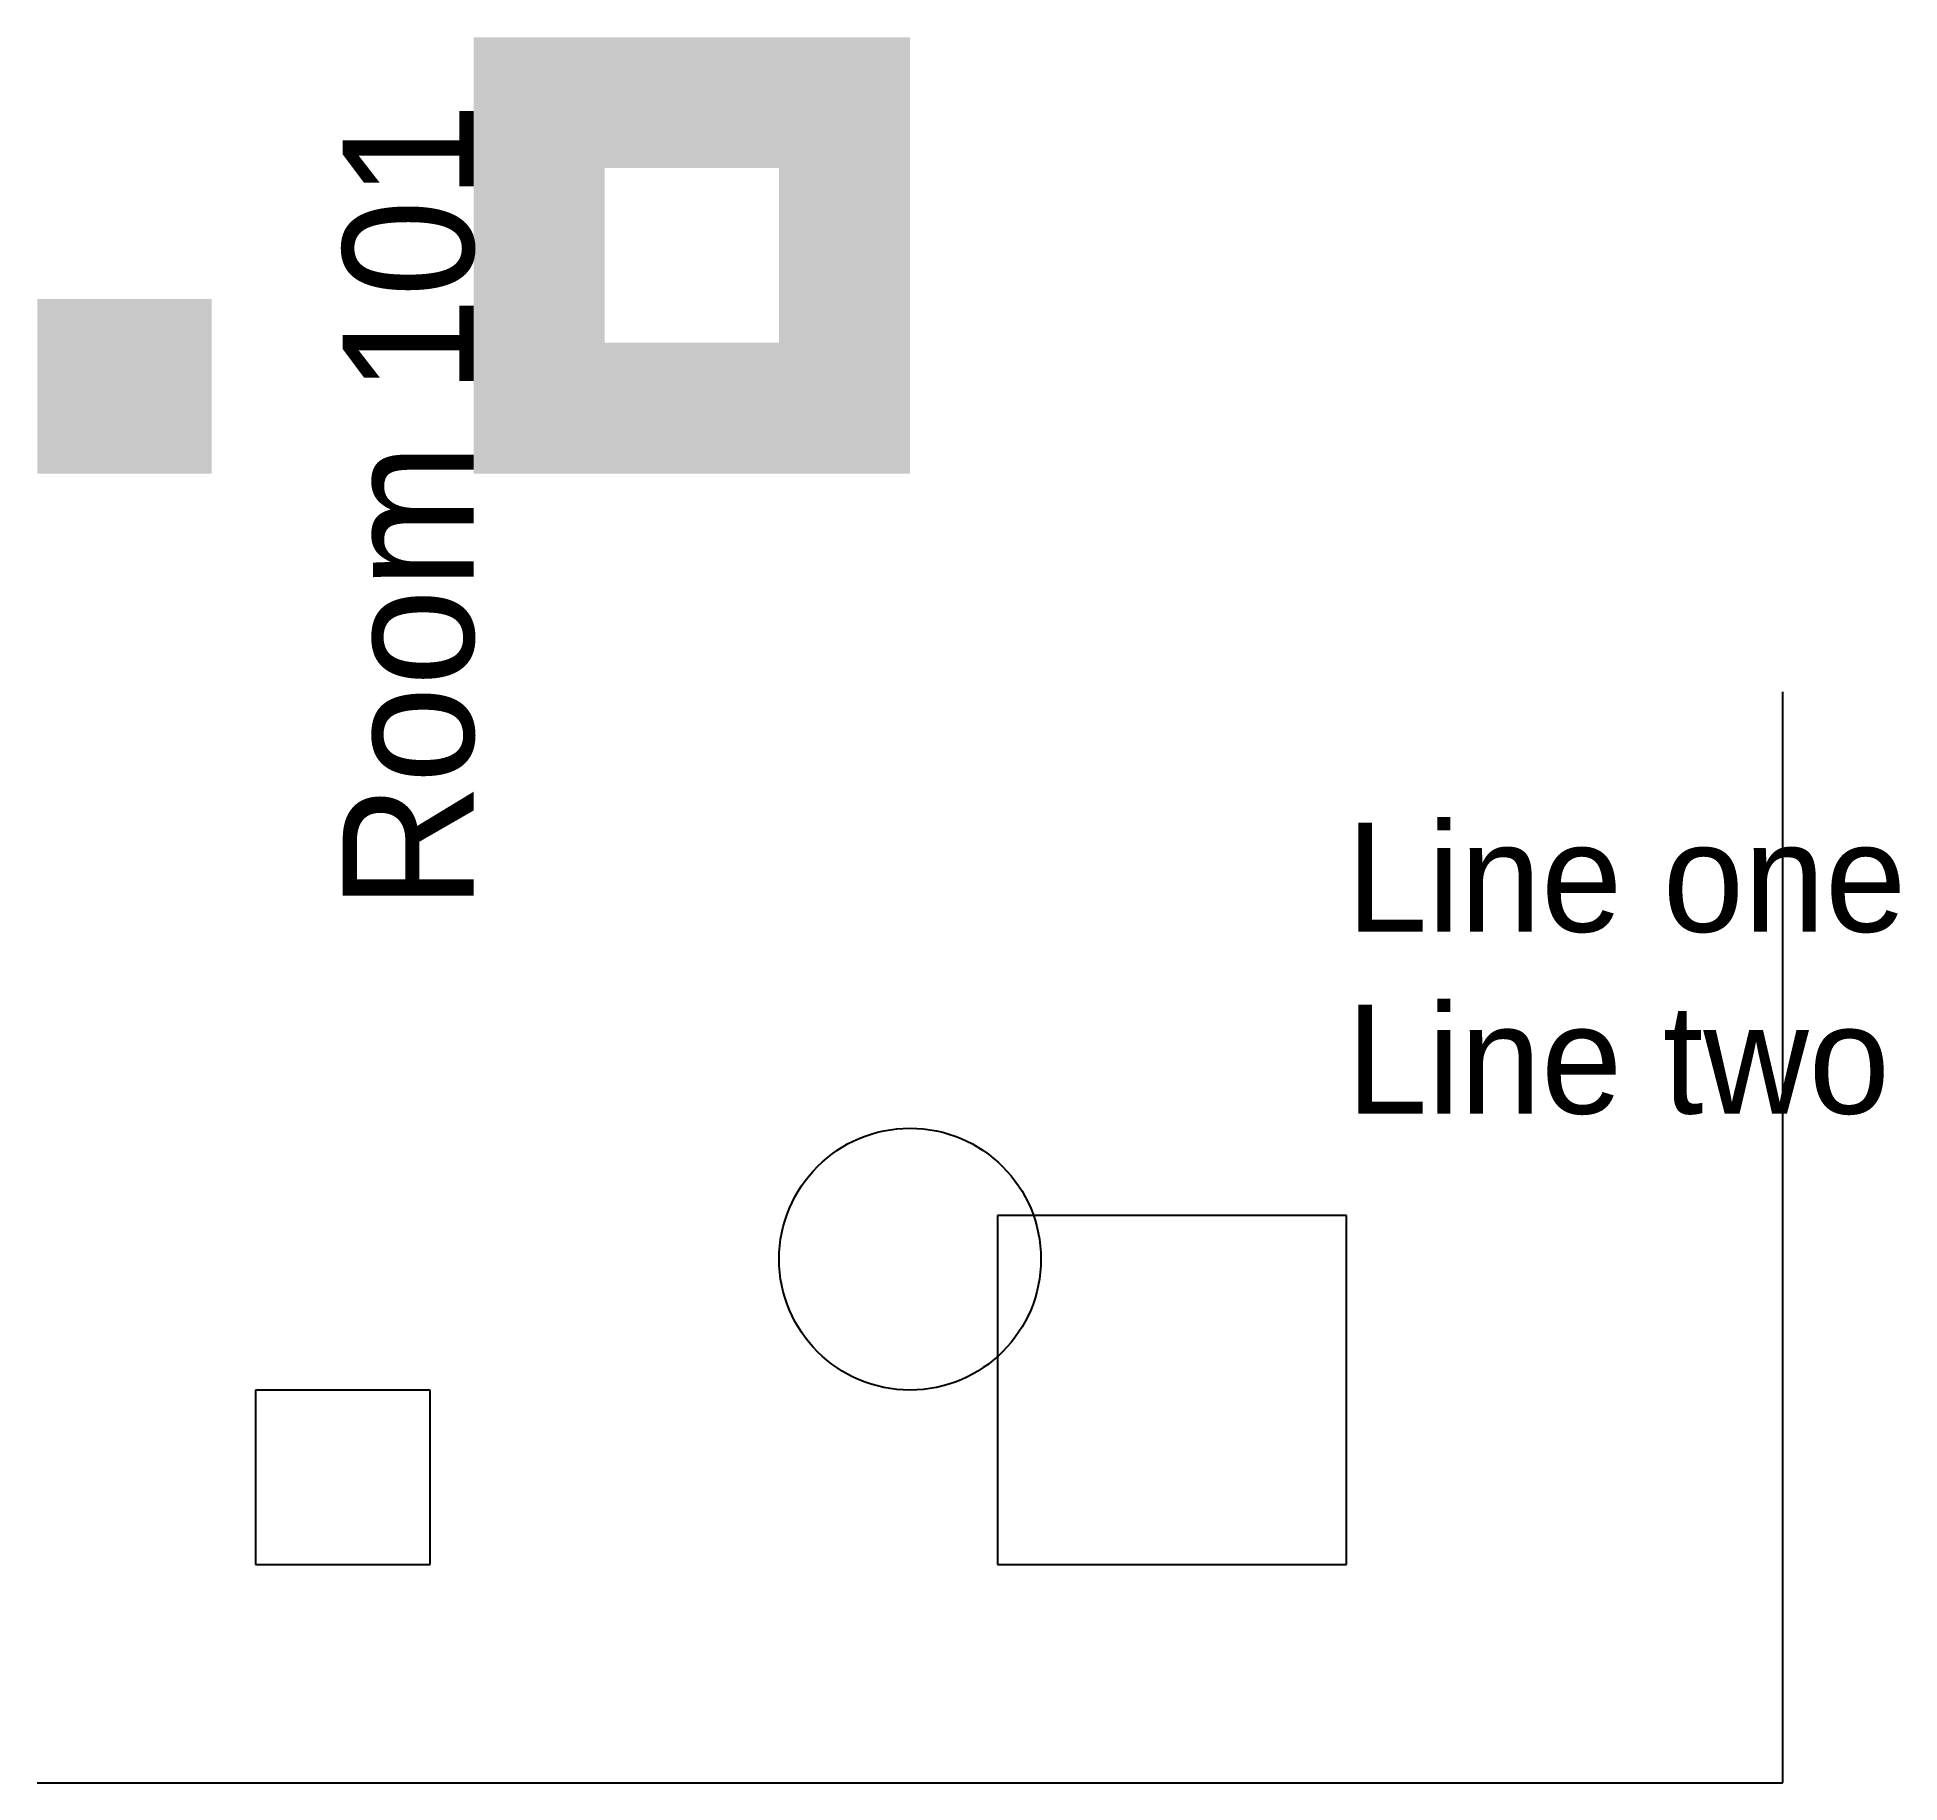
# Model space of a CAD drawing. Header units: millimetres. Extents: x 0 to 42.7, y 0 to 40.
import ezdxf

# ---------------------------------------------------------------- set-up
doc = ezdxf.new("R2010")
doc.units = ezdxf.units.MM
for name, color, linetype in [('FILLS', 2, 'CONTINUOUS'), ('NOTES', 5, 'CONTINUOUS'), ('WALLS', 7, 'CONTINUOUS')]:
    doc.layers.add(name, color=color, linetype=linetype)

# ---------------------------------------------------------------- blocks, each defined once
blk = doc.blocks.new('SQUARE')
for p, q in [((4, 4), (0, 4)), ((0, 4), (0, 0)), ((4, 0), (4, 4)), ((0, 0), (4, 0))]:
    blk.add_line(p, q)

msp = doc.modelspace()

# ---------------------------------------------------------------- hatches: boundary and pattern name
at = {"layer": 'FILLS'}
h = msp.add_hatch(color=1, dxfattribs=at)
h.paths.add_polyline_path([(10, 30), (20, 30), (20, 40), (10, 40)])
h.paths.add_polyline_path([(13, 33), (17, 33), (17, 37), (13, 37)])

# ---------------------------------------------------------------- linework, layer by layer
at = {"layer": 'FILLS', "color": 3}
msp.add_solid([(0, 30), (4, 30), (0, 34), (4, 34)], dxfattribs=at)
at = {"layer": 'WALLS'}
for p, q in [((40, 0), (40, 25)), ((0, 0), (40, 0))]:
    msp.add_line(p, q, dxfattribs=at)
msp.add_circle((20, 12), 3, dxfattribs=at)

# ---------------------------------------------------------------- block references
at = {"layer": 'WALLS', "xscale": 2, "yscale": 2, "rotation": 90}
msp.add_blockref('SQUARE', (30, 5), dxfattribs=at)
at = {"layer": 'WALLS'}
msp.add_blockref('SQUARE', (5, 5), dxfattribs=at)

# ---------------------------------------------------------------- texts
at = {"layer": 'NOTES'}
msp.add_text('Room 101', height=3, rotation=90, dxfattribs=at).set_placement((10, 20))
at = {"layer": 'NOTES', "insert": (30, 22), "char_height": 2.5, "attachment_point": 1}
msp.add_mtext('Line one\\PLine two', dxfattribs=at)

doc.saveas('drawing.dxf')
